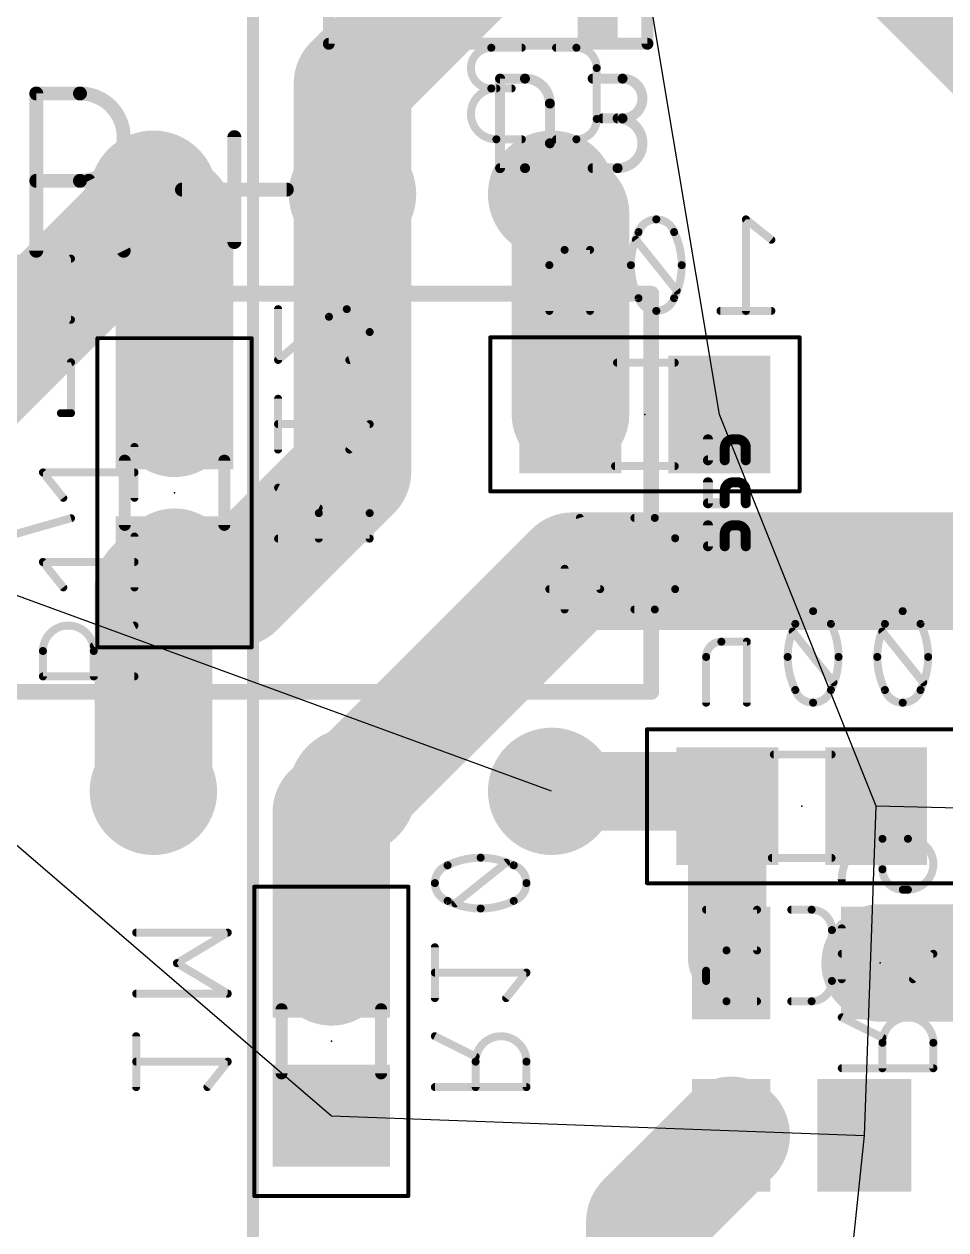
# Model space of a CAD drawing. Extents: x -92 to 260, y -27 to 208.
# Drawn here: x 132.08 to 143.84, y 93.59 to 108.98 of the extents above; entities that cross this region are included whole.
import ezdxf

# ---------------------------------------------------------------- set-up
doc = ezdxf.new("R2010")
doc.units = 0
for name, color, linetype in [('1', 12, 'CONTINUOUS'), ('121', 253, 'CONTINUOUS'), ('16', 132, 'CONTINUOUS'), ('17', 110, 'CONTINUOUS'), ('19', 53, 'CONTINUOUS'), ('21', 253, 'CONTINUOUS'), ('23', 53, 'CONTINUOUS'), ('24', 53, 'CONTINUOUS'), ('25', 253, 'CONTINUOUS'), ('26', 253, 'CONTINUOUS'), ('27', 253, 'CONTINUOUS'), ('28', 253, 'CONTINUOUS'), ('40', 132, 'CONTINUOUS'), ('52', 253, 'CONTINUOUS')]:
    doc.layers.add(name, color=color, linetype=linetype)

# ---------------------------------------------------------------- blocks, each defined once
blk = doc.blocks.new('RECT')
blk.add_solid([(-0.5, -0.5), (0.5, -0.5), (-0.5, 0.5), (0.5, 0.5)])
blk = doc.blocks.new('ROUNDP')
at = {"const_width": 0.5}
blk.add_lwpolyline([(0, -0.25, 1), (0, 0.25, 1), (0, -0.25)], format="xyb", dxfattribs=at)

msp = doc.modelspace()

# ---------------------------------------------------------------- linework, layer by layer
at = {"layer": '1', "const_width": 1.5}
for points in [[(133.73, 106.68), (133.73, 106.81)], [(131, 103.95), (133.73, 106.68)], [(139.08, 102), (136.27, 99.19)], [(147.05, 102), (139.08, 102)]]:
    msp.add_lwpolyline(points, dxfattribs=at)
at = {"layer": '1', "const_width": 0.75}
for points in [[(134.105, 106.81, 1), (133.355, 106.81)], [(133.9952, 106.4148, 1), (133.4648, 106.9452)], [(133.355, 106.68, 1), (134.105, 106.68)], [(139.08, 102.375, 1), (139.08, 101.625)], [(139.3452, 101.7348, 1), (138.8148, 102.2652)], [(136.0048, 99.4552, 1), (136.5352, 98.9248)]]:
    msp.add_lwpolyline(points, format="xyb", dxfattribs=at)
at = {"layer": '121'}
for points, const_width in [([(135, 175), (135, 85)], 0.1524), ([(132.2364, 106.0889), (132.2364, 108.0955)], 0.1778), ([(132.2364, 108.0955), (132.7938, 108.0955)], 0.1778), ([(134.7631, 106.2004), (134.7631, 107.5381)], 0.1778), ([(132.7938, 106.9807), (132.2364, 106.9807)], 0.1778), ([(133.3512, 106.0889), (132.9053, 106.9807)], 0.1778), ([(134.0942, 106.8692), (135.432, 106.8692)], 0.1778)]:
    msp.add_lwpolyline(points, dxfattribs=dict(at, const_width=const_width))
for points, const_width in [([(132.2809, 108.0955, 1), (132.192, 108.0955)], 0.0889), ([(132.2364, 108.1399, 1), (132.2364, 108.0511)], 0.0889), ([(132.7938, 106.9807, 1), (132.7938, 108.0955)], 0.1778), ([(132.7938, 108.1399, 1), (132.7938, 108.0511)], 0.0889), ([(132.7938, 108.0511, 1), (132.7938, 108.1399)], 0.0889), ([(134.8076, 107.5381, 1), (134.7187, 107.5381)], 0.0889), ([(132.2364, 107.0252, 1), (132.2364, 106.9363)], 0.0889), ([(132.7938, 107.0252, 1), (132.7938, 106.9363)], 0.0889), ([(132.7938, 106.9363, 1), (132.7938, 107.0252)], 0.0889), ([(132.945, 107.0006, 1), (132.8655, 106.9608)], 0.0889), ([(134.0942, 106.9137, 1), (134.0942, 106.8248)], 0.0889), ([(135.432, 106.8248, 1), (135.432, 106.9137)], 0.0889), ([(134.7187, 106.2004, 1), (134.8076, 106.2004)], 0.0889), ([(132.192, 106.0889, 1), (132.2809, 106.0889)], 0.0889), ([(133.3114, 106.069, 1), (133.3909, 106.1088)], 0.0889)]:
    msp.add_lwpolyline(points, format="xyb", dxfattribs=dict(at, const_width=const_width))
at = {"layer": '16'}
for points, const_width in [([(136.27, 108.22), (138.05, 110)], 1.5), ([(143.08, 110), (147, 106.08)], 1.5), ([(136.27, 106.81), (136.27, 108.22)], 1.5), ([(133.73, 106.81), (134, 106.54)], 1.5), ([(136.27, 106.81), (136.27, 103.27)], 1.5), ([(138.81, 106.81), (139.05, 106.57)], 1.5), ([(134, 106.54), (134, 103.95)], 1.5), ([(139.05, 106.57), (139.05, 104)], 1.5), ([(136.27, 103.27), (134.78, 101.78)], 1.5), ([(133.73, 101.78), (134, 102.05)], 1.5), ([(133.73, 99.19), (133.73, 101.78)], 1.5), ([(134.78, 101.78), (133.73, 101.78)], 1.5), ([(136, 98.92), (136.27, 99.19)], 1.5), ([(136, 96.95), (136, 98.92)], 1.5), ([(138.81, 99.19), (140.86, 99.19)], 1), ([(140.86, 99.19), (141.05, 99)], 1), ([(141.05, 99), (141.05, 97.05)], 1), ([(143, 97), (144.95, 97)], 1.5), ([(141.05, 97.05), (141.1, 97)], 1), ([(140, 93.7), (141.1, 94.8)], 1.5), ([(140, 91.95), (140, 93.7)], 1.5)]:
    msp.add_lwpolyline(points, dxfattribs=dict(at, const_width=const_width))
for points, const_width in [([(136.645, 108.22, 1), (135.895, 108.22)], 0.75), ([(136.0048, 108.4852, 1), (136.5352, 107.9548)], 0.75), ([(133.9952, 107.0752, 1), (133.4648, 106.5448)], 0.75), ([(136.645, 106.81, 1), (135.895, 106.81)], 0.75), ([(139.0752, 107.0752, 1), (138.5448, 106.5448)], 0.75), ([(134.375, 106.54, 1), (133.625, 106.54)], 0.75), ([(139.425, 106.57, 1), (138.675, 106.57)], 0.75), ([(133.7348, 106.2748, 1), (134.2652, 106.8052)], 0.75), ([(135.895, 106.81, 1), (136.645, 106.81)], 0.75), ([(138.7848, 106.3048, 1), (139.3152, 106.8352)], 0.75), ([(138.675, 104, 1), (139.425, 104)], 0.75), ([(133.625, 103.95, 1), (134.375, 103.95)], 0.75), ([(136.5352, 103.0048, 1), (136.0048, 103.5352)], 0.75), ([(135.895, 103.27, 1), (136.645, 103.27)], 0.75), ([(134.2652, 101.7848, 1), (133.7348, 102.3152)], 0.75), ([(134.105, 101.78, 1), (133.355, 101.78)], 0.75), ([(133.73, 102.155, 1), (133.73, 101.405)], 0.75), ([(134.78, 101.405, 1), (134.78, 102.155)], 0.75), ([(133.4648, 102.0452, 1), (133.9952, 101.5148)], 0.75), ([(134.5148, 102.0452, 1), (135.0452, 101.5148)], 0.75), ([(136.5352, 98.9248, 1), (136.0048, 99.4552)], 0.75), ([(133.355, 99.19, 1), (134.105, 99.19)], 0.75), ([(136.375, 98.92, 1), (135.625, 98.92)], 0.75), ([(135.7348, 99.1852, 1), (136.2652, 98.6548)], 0.75), ([(138.81, 99.44, 1), (138.81, 98.94)], 0.5), ([(141.0368, 99.3668, 1), (140.6832, 99.0132)], 0.5), ([(140.86, 98.94, 1), (140.86, 99.44)], 0.5), ([(141.3, 99, 1), (140.8, 99)], 0.5), ([(140.8732, 98.8232, 1), (141.2268, 99.1768)], 0.5), ([(143, 97.375, 1), (143, 96.625)], 0.75), ([(141.2268, 97.2268, 1), (140.8732, 96.8732)], 0.5), ([(140.9232, 96.8232, 1), (141.2768, 97.1768)], 0.5), ([(135.625, 96.95, 1), (136.375, 96.95)], 0.75), ([(140.8, 97.05, 1), (141.3, 97.05)], 0.5), ([(141.3652, 94.5348, 1), (140.8348, 95.0652)], 0.75), ([(140.375, 93.7, 1), (139.625, 93.7)], 0.75), ([(139.7348, 93.9652, 1), (140.2652, 93.4348)], 0.75)]:
    msp.add_lwpolyline(points, format="xyb", dxfattribs=dict(at, const_width=const_width))
at = {"layer": '19'}
for p, q in [((140.95, 104), (139.95, 110)), ((142.95, 99), (140.95, 104)), ((138.81, 99.19), (131, 102.05)), ((131.19, 99.19), (136, 95.05)), ((142.8, 94.8), (142.95, 99)), ((145, 98.95), (142.95, 99)), ((136, 95.05), (142.8, 94.8)), ((142, 87.05), (142.8, 94.8))]:
    msp.add_line(p, q, dxfattribs=at)
at = {"layer": '21'}
for points, const_width in [([(135.968, 111.27), (135.968, 108.73)], 0.1524), ([(140.032, 108.73), (140.032, 111.27)], 0.1524), ([(140.032, 108.73), (135.968, 108.73)], 0.1524), ([(140.08, 105.54), (129.92, 105.54)], 0.2032), ([(140.08, 105.54), (140.08, 100.46)], 0.2032), ([(129.92, 100.46), (140.08, 100.46)], 0.2032)]:
    msp.add_lwpolyline(points, dxfattribs=dict(at, const_width=const_width))
for points, const_width in [([(135.968, 108.7681, 1), (135.968, 108.6919)], 0.0762), ([(140.032, 108.6919, 1), (140.032, 108.7681)], 0.0762), ([(135.9299, 108.73, 1), (136.0061, 108.73)], 0.0762), ([(139.9939, 108.73, 1), (140.0701, 108.73)], 0.0762), ([(140.1308, 105.54, 1), (140.0292, 105.54)], 0.1016), ([(140.08, 105.4892, 1), (140.08, 105.5908)], 0.1016), ([(140.0292, 100.46, 1), (140.1308, 100.46)], 0.1016), ([(140.08, 100.4092, 1), (140.08, 100.5108)], 0.1016)]:
    msp.add_lwpolyline(points, format="xyb", dxfattribs=dict(at, const_width=const_width))
at = {"layer": '23'}
msp.add_point((135, 103), dxfattribs=at)
at = {"layer": '24'}
for p in [(140, 104), (134, 103), (142, 99), (143, 97), (136, 96)]:
    msp.add_point(p, dxfattribs=at)
at = {"layer": '25'}
for points, const_width in [([(138.1524, 108.3173, 1), (138.1524, 108.2537)], 0.0635), ([(138.1841, 108.2855, 1), (138.1207, 108.2855)], 0.0635), ([(138.4699, 108.3173, 1), (138.4699, 108.2537)], 0.0635), ([(138.7874, 107.968, 0.4142), (138.4699, 108.2855)], 0.127), ([(138.4699, 108.2537, 1), (138.4699, 108.3173)], 0.0635), ([(139.3335, 108.3173, 1), (139.3335, 108.2537)], 0.0635), ([(139.7145, 108.3173, 1), (139.7145, 108.2537)], 0.0635), ([(139.7145, 107.7775, 1), (139.7145, 108.2855)], 0.127), ([(139.7145, 108.2537, 1), (139.7145, 108.3173)], 0.0635), ([(138.8192, 107.968, 1), (138.7557, 107.968)], 0.0635), ([(138.7557, 107.968, 1), (138.8192, 107.968)], 0.0635), ([(139.4605, 107.8093, 1), (139.4605, 107.7458)], 0.0635), ([(139.651, 107.1425, 1), (139.651, 107.7775)], 0.127), ([(139.651, 107.8093, 1), (139.651, 107.7458)], 0.0635), ([(139.7145, 107.8093, 1), (139.7145, 107.7458)], 0.0635), ([(139.7145, 107.7458, 1), (139.7145, 107.8093)], 0.0635), ([(138.4699, 107.1425, 0.4142), (138.7874, 107.46)], 0.127), ([(138.8192, 107.46, 1), (138.7557, 107.46)], 0.0635), ([(138.7557, 107.46, 1), (138.8192, 107.46)], 0.0635), ([(138.1524, 107.1743, 1), (138.1524, 107.1107)], 0.0635), ([(138.1207, 107.1425, 1), (138.1841, 107.1425)], 0.0635), ([(138.4699, 107.1743, 1), (138.4699, 107.1107)], 0.0635), ([(138.4699, 107.1107, 1), (138.4699, 107.1743)], 0.0635), ([(139.3335, 107.1743, 1), (139.3335, 107.1107)], 0.0635), ([(139.651, 107.1743, 1), (139.651, 107.1107)], 0.0635), ([(139.651, 107.1107, 1), (139.651, 107.1743)], 0.0635), ([(133.5146, 103.5842, 1), (133.4638, 103.5842)], 0.0508), ([(132.3406, 103.2755, 1), (132.301, 103.2438)], 0.0508), ([(132.3208, 103.285, 1), (132.3208, 103.2342)], 0.0508), ([(133.4892, 103.2342, 1), (133.4892, 103.285)], 0.0508), ([(132.5606, 102.9192, 1), (132.6003, 102.951)], 0.0508), ([(133.4638, 102.9351, 1), (133.5146, 102.9351)], 0.0508), ([(133.5146, 102.4412, 1), (133.4638, 102.4412)], 0.0508), ([(132.3406, 102.1325, 1), (132.301, 102.1008)], 0.0508), ([(132.3208, 102.142, 1), (132.3208, 102.0912)], 0.0508), ([(133.4892, 102.0912, 1), (133.4892, 102.142)], 0.0508), ([(132.5606, 101.7762, 1), (132.6003, 101.808)], 0.0508), ([(133.4638, 101.7921, 1), (133.5146, 101.7921)], 0.0508), ([(132.9699, 100.981, 1), (132.3208, 100.981)], 0.1016), ([(133.5006, 101.2829, 1), (133.4778, 101.3283)], 0.0508), ([(132.3462, 100.981, 1), (132.2954, 100.981)], 0.0508), ([(132.2954, 100.981, 1), (132.3462, 100.981)], 0.0508), ([(132.9953, 100.981, 1), (132.9445, 100.981)], 0.0508), ([(132.9445, 100.981, 1), (132.9953, 100.981)], 0.0508), ([(132.9586, 101.0686, 1), (132.9813, 101.0232)], 0.0508), ([(132.3208, 100.6819, 1), (132.3208, 100.6311)], 0.0508), ([(132.2954, 100.6565, 1), (132.3462, 100.6565)], 0.0508), ([(132.9445, 100.6565, 1), (132.9953, 100.6565)], 0.0508), ([(133.4892, 100.6311, 1), (133.4892, 100.6819)], 0.0508)]:
    msp.add_lwpolyline(points, format="xyb", dxfattribs=dict(at, const_width=const_width))
for points, const_width in [([(138.1524, 107.1425), (138.1524, 108.2855)], 0.127), ([(138.1524, 108.2855), (138.4699, 108.2855)], 0.127), ([(139.3335, 108.2855), (139.7145, 108.2855)], 0.127), ([(138.7874, 107.968), (138.7874, 107.46)], 0.127), ([(139.7145, 107.7775), (139.4605, 107.7775)], 0.127), ([(138.4699, 107.1425), (138.1524, 107.1425)], 0.127), ([(139.3335, 107.1425), (139.651, 107.1425)], 0.127), ([(133.4892, 102.9351), (133.4892, 103.5842)], 0.1016), ([(132.5804, 102.9351), (132.3208, 103.2596)], 0.1016), ([(132.3208, 103.2596), (133.4892, 103.2596)], 0.1016), ([(133.4892, 101.7921), (133.4892, 102.4412)], 0.1016), ([(132.5804, 101.7921), (132.3208, 102.1166)], 0.1016), ([(132.3208, 102.1166), (133.4892, 102.1166)], 0.1016), ([(133.4892, 101.3056), (132.9699, 101.0459)], 0.1016), ([(132.3208, 100.6565), (132.3208, 100.981)], 0.1016), ([(132.9699, 100.981), (132.9699, 100.6565)], 0.1016), ([(133.4892, 100.6565), (132.3208, 100.6565)], 0.1016)]:
    msp.add_lwpolyline(points, dxfattribs=dict(at, const_width=const_width))
at = {"layer": '26'}
for points, const_width in [([(138.0404, 108.6792, 1), (138.0404, 108.1599)], 0.1016), ([(138.0404, 108.7046, 1), (138.0404, 108.6538)], 0.0508), ([(138.0404, 108.6538, 1), (138.0404, 108.7046)], 0.0508), ([(138.4299, 108.6538, 1), (138.4299, 108.7046)], 0.0508), ([(138.8664, 108.7046, 1), (138.8664, 108.6538)], 0.0508), ([(139.3857, 108.4196, 0.4142), (139.1261, 108.6792)], 0.1016), ([(139.1261, 108.7046, 1), (139.1261, 108.6538)], 0.0508), ([(139.1261, 108.6538, 1), (139.1261, 108.7046)], 0.0508), ([(139.4111, 108.4196, 1), (139.3603, 108.4196)], 0.0508), ([(139.3603, 108.4196, 1), (139.4111, 108.4196)], 0.0508), ([(138.1054, 108.1599, 1), (138.1054, 107.5108)], 0.1016), ([(138.0404, 108.1853, 1), (138.0404, 108.1345)], 0.0508), ([(138.0404, 108.1345, 1), (138.0404, 108.1853)], 0.0508), ([(138.1054, 108.1345, 1), (138.1054, 108.1853)], 0.0508), ([(138.3001, 108.1345, 1), (138.3001, 108.1853)], 0.0508), ([(139.1261, 107.5108, 0.4142), (139.3857, 107.7704)], 0.1016), ([(139.4111, 107.7704, 1), (139.3603, 107.7704)], 0.0508), ([(139.3603, 107.7704, 1), (139.4111, 107.7704)], 0.0508), ([(138.1054, 107.5362, 1), (138.1054, 107.4854)], 0.0508), ([(138.1054, 107.4854, 1), (138.1054, 107.5362)], 0.0508), ([(138.4299, 107.4854, 1), (138.4299, 107.5362)], 0.0508), ([(138.8664, 107.5362, 1), (138.8664, 107.4854)], 0.0508), ([(139.1261, 107.5362, 1), (139.1261, 107.4854)], 0.0508), ([(139.1261, 107.4854, 1), (139.1261, 107.5362)], 0.0508), ([(135.3462, 105.3435, 1), (135.2954, 105.3435)], 0.0508), ([(136.1971, 105.3435, 0.2053), (135.9699, 105.2462)], 0.1016), ([(135.9515, 105.2637, 1), (135.9883, 105.2287)], 0.0508), ([(135.9864, 105.2268, 1), (135.9535, 105.2655)], 0.0508), ([(136.4892, 105.0514, 0.4142), (136.1971, 105.3435)], 0.1016), ([(136.1971, 105.3689, 1), (136.1971, 105.3181)], 0.0508), ([(136.1971, 105.3181, 1), (136.1971, 105.3689)], 0.0508), ([(136.2296, 104.6944, 0.3252), (136.4892, 105.0514)], 0.1016), ([(136.5146, 105.0514, 1), (136.4638, 105.0514)], 0.0508), ([(136.4638, 105.0514, 1), (136.5146, 105.0514)], 0.0508), ([(135.3043, 104.7138, 1), (135.3373, 104.6751)], 0.0508), ([(135.2954, 104.6944, 1), (135.3462, 104.6944)], 0.0508), ([(136.2217, 104.7186, 1), (136.2374, 104.6703)], 0.0508), ([(135.3462, 104.2005, 1), (135.2954, 104.2005)], 0.0508), ([(135.3208, 103.9014, 1), (135.3208, 103.8506)], 0.0508), ([(136.509, 103.8601, 1), (136.4694, 103.8919)], 0.0508), ([(136.4892, 103.8506, 1), (136.4892, 103.9014)], 0.0508), ([(135.2954, 103.5514, 1), (135.3462, 103.5514)], 0.0508), ([(136.2097, 103.5673, 1), (136.2494, 103.5356)], 0.0508), ([(135.3322, 103.0876, 1), (135.3094, 103.0422)], 0.0508), ([(136.4892, 102.7404, 1), (135.8401, 102.7404)], 0.1016), ([(135.8655, 102.7404, 1), (135.8147, 102.7404)], 0.0508), ([(135.8287, 102.7825, 1), (135.8514, 102.828)], 0.0508), ([(136.5146, 102.7404, 1), (136.4638, 102.7404)], 0.0508), ([(135.8147, 102.7404, 1), (135.8655, 102.7404)], 0.0508), ([(136.4638, 102.7404, 1), (136.5146, 102.7404)], 0.0508), ([(139.1947, 102.6862, 1), (139.1458, 102.6722)], 0.0508), ([(139.8664, 102.7046, 1), (139.8664, 102.6538)], 0.0508), ([(140.3857, 102.4196, 0.4142), (140.1261, 102.6792)], 0.1016), ([(140.1261, 102.7046, 1), (140.1261, 102.6538)], 0.0508), ([(140.1261, 102.6538, 1), (140.1261, 102.7046)], 0.0508), ([(135.3208, 102.4412, 1), (135.3208, 102.3904)], 0.0508), ([(135.8147, 102.4158, 1), (135.8655, 102.4158)], 0.0508), ([(136.4638, 102.4158, 1), (136.5146, 102.4158)], 0.0508), ([(136.4892, 102.3904, 1), (136.4892, 102.4412)], 0.0508), ([(140.4111, 102.4196, 1), (140.3603, 102.4196)], 0.0508), ([(140.3603, 102.4196, 1), (140.4111, 102.4196)], 0.0508), ([(139.0009, 102.0301, 1), (138.9501, 102.0301)], 0.0508), ([(138.7808, 101.7958, 1), (138.7808, 101.745)], 0.0508), ([(139.4055, 101.7635, 1), (139.4543, 101.7774)], 0.0508), ([(139.4299, 101.745, 1), (139.4299, 101.7958)], 0.0508), ([(140.1261, 101.5108, 0.4142), (140.3857, 101.7704)], 0.1016), ([(140.4111, 101.7704, 1), (140.3603, 101.7704)], 0.0508), ([(140.3603, 101.7704, 1), (140.4111, 101.7704)], 0.0508), ([(139.8664, 101.5362, 1), (139.8664, 101.4854)], 0.0508), ([(140.1261, 101.5362, 1), (140.1261, 101.4854)], 0.0508), ([(140.1261, 101.4854, 1), (140.1261, 101.5362)], 0.0508), ([(138.9501, 101.5108, 1), (139.0009, 101.5108)], 0.0508), ([(143.0301, 98.5842, 0.4142), (142.5108, 98.0649)], 0.1016), ([(143.0555, 98.5842, 1), (143.0047, 98.5842)], 0.0508), ([(143.0301, 98.6096, 1), (143.0301, 98.5588)], 0.0508), ([(143.0301, 98.5588, 1), (143.0301, 98.6096)], 0.0508), ([(143.3546, 97.9351, 1), (143.3546, 98.5842)], 0.1016), ([(143.3546, 98.6096, 1), (143.3546, 98.5588)], 0.0508), ([(143.3546, 98.5588, 1), (143.3546, 98.6096)], 0.0508), ([(137.905, 98.3435, 0.1139), (137.4831, 98.2462)], 0.1016), ([(138.3269, 98.2462, 0.1139), (137.905, 98.3435)], 0.1016), ([(137.905, 98.3689, 1), (137.905, 98.3181)], 0.0508), ([(137.905, 98.3181, 1), (137.905, 98.3689)], 0.0508), ([(138.2454, 98.2588, 1), (138.2137, 98.2985)], 0.0508), ([(137.4831, 98.2462, 0.3205), (137.3208, 98.019)], 0.1016), ([(137.4719, 98.269, 1), (137.4942, 98.2233)], 0.0508), ([(137.4913, 98.2221, 1), (137.4748, 98.2702)], 0.0508), ([(138.4892, 98.019, 0.3205), (138.3269, 98.2462)], 0.1016), ([(138.3352, 98.2702, 1), (138.3187, 98.2221)], 0.0508), ([(138.3158, 98.2233, 1), (138.3381, 98.269)], 0.0508), ([(143.0301, 98.1947, 0.4142), (143.2897, 97.9351)], 0.1016), ([(143.0555, 98.1947, 1), (143.0047, 98.1947)], 0.0508), ([(143.0047, 98.1947, 1), (143.0555, 98.1947)], 0.0508), ([(137.3208, 98.019, 0.3205), (137.4831, 97.7918)], 0.1016), ([(137.3462, 98.019, 1), (137.2954, 98.019)], 0.0508), ([(137.2954, 98.019, 1), (137.3462, 98.019)], 0.0508), ([(138.3269, 97.7918, 0.3205), (138.4892, 98.019)], 0.1016), ([(138.5146, 98.019, 1), (138.4638, 98.019)], 0.0508), ([(138.4638, 98.019, 1), (138.5146, 98.019)], 0.0508), ([(142.4854, 98.0649, 1), (142.5362, 98.0649)], 0.0508), ([(143.2897, 97.9605, 1), (143.2897, 97.9097)], 0.0508), ([(143.2897, 97.9097, 1), (143.2897, 97.9605)], 0.0508), ([(143.3546, 97.9605, 1), (143.3546, 97.9097)], 0.0508), ([(143.3546, 97.9097, 1), (143.3546, 97.9605)], 0.0508), ([(137.4831, 97.7918, 0.1139), (137.905, 97.6944)], 0.1016), ([(137.4942, 97.8146, 1), (137.4719, 97.769)], 0.0508), ([(137.4748, 97.7678, 1), (137.4913, 97.8158)], 0.0508), ([(137.5646, 97.7792, 1), (137.5963, 97.7395)], 0.0508), ([(137.905, 97.6944, 0.1139), (138.3269, 97.7918)], 0.1016), ([(137.905, 97.7198, 1), (137.905, 97.669)], 0.0508), ([(137.905, 97.669, 1), (137.905, 97.7198)], 0.0508), ([(138.3187, 97.8158, 1), (138.3352, 97.7678)], 0.0508), ([(138.3381, 97.769, 1), (138.3158, 97.8146)], 0.0508), ([(140.7808, 97.7046, 1), (140.7808, 97.6538)], 0.0508), ([(141.4553, 97.6792, 1), (141.4045, 97.6792)], 0.0508), ([(141.4299, 97.6538, 1), (141.4299, 97.7046)], 0.0508), ([(141.8664, 97.7046, 1), (141.8664, 97.6538)], 0.0508), ([(142.3857, 97.4196, 0.4142), (142.1261, 97.6792)], 0.1016), ([(142.1261, 97.7046, 1), (142.1261, 97.6538)], 0.0508), ([(142.1261, 97.6538, 1), (142.1261, 97.7046)], 0.0508), ([(142.4111, 97.4196, 1), (142.3603, 97.4196)], 0.0508), ([(142.3603, 97.4196, 1), (142.4111, 97.4196)], 0.0508), ([(142.5362, 97.4412, 1), (142.4854, 97.4412)], 0.0508), ([(137.3462, 97.2005, 1), (137.2954, 97.2005)], 0.0508), ([(141.0404, 97.1599, 0.4142), (140.7808, 96.9003)], 0.1016), ([(141.0404, 97.1853, 1), (141.0404, 97.1345)], 0.0508), ([(141.0404, 97.1345, 1), (141.0404, 97.1853)], 0.0508), ([(141.4045, 97.1599, 1), (141.4553, 97.1599)], 0.0508), ([(141.4299, 97.1345, 1), (141.4299, 97.1853)], 0.0508), ([(142.5108, 97.142, 1), (142.5108, 97.0912)], 0.0508), ([(143.699, 97.1008, 1), (143.6594, 97.1325)], 0.0508), ([(143.6792, 97.0912, 1), (143.6792, 97.142)], 0.0508), ([(140.8062, 96.9003, 1), (140.7554, 96.9003)], 0.0508), ([(137.3208, 96.9014, 1), (137.3208, 96.8506)], 0.0508), ([(138.509, 96.8601, 1), (138.4694, 96.8919)], 0.0508), ([(138.4892, 96.8506, 1), (138.4892, 96.9014)], 0.0508), ([(140.7554, 96.9003, 1), (140.8062, 96.9003)], 0.0508), ([(140.7808, 96.7704, 0.4142), (141.0404, 96.5108)], 0.1016), ([(140.8062, 96.7704, 1), (140.7554, 96.7704)], 0.0508), ([(140.7554, 96.7704, 1), (140.8062, 96.7704)], 0.0508), ([(142.1261, 96.5108, 0.4142), (142.3857, 96.7704)], 0.1016), ([(142.4111, 96.7704, 1), (142.3603, 96.7704)], 0.0508), ([(142.3603, 96.7704, 1), (142.4111, 96.7704)], 0.0508), ([(142.4854, 96.7921, 1), (142.5362, 96.7921)], 0.0508), ([(143.3997, 96.808, 1), (143.4394, 96.7762)], 0.0508), ([(137.2954, 96.5514, 1), (137.3462, 96.5514)], 0.0508), ([(138.2097, 96.5673, 1), (138.2494, 96.5356)], 0.0508), ([(141.0404, 96.5362, 1), (141.0404, 96.4854)], 0.0508), ([(141.0404, 96.4854, 1), (141.0404, 96.5362)], 0.0508), ([(141.4299, 96.4854, 1), (141.4299, 96.5362)], 0.0508), ([(141.8664, 96.5362, 1), (141.8664, 96.4854)], 0.0508), ([(142.1261, 96.5362, 1), (142.1261, 96.4854)], 0.0508), ([(142.1261, 96.4854, 1), (142.1261, 96.5362)], 0.0508), ([(142.5222, 96.3283, 1), (142.4994, 96.2829)], 0.0508), ([(143.6792, 95.981, 1), (143.0301, 95.981)], 0.1016), ([(137.3322, 96.0876, 1), (137.3094, 96.0422)], 0.0508), ([(138.4892, 95.7404, 1), (137.8401, 95.7404)], 0.1016), ([(143.0555, 95.981, 1), (143.0047, 95.981)], 0.0508), ([(143.0187, 96.0232, 1), (143.0414, 96.0686)], 0.0508), ([(143.7046, 95.981, 1), (143.6538, 95.981)], 0.0508), ([(143.0047, 95.981, 1), (143.0555, 95.981)], 0.0508), ([(143.6538, 95.981, 1), (143.7046, 95.981)], 0.0508), ([(137.8655, 95.7404, 1), (137.8147, 95.7404)], 0.0508), ([(137.8147, 95.7404, 1), (137.8655, 95.7404)], 0.0508), ([(137.8287, 95.7825, 1), (137.8514, 95.828)], 0.0508), ([(138.5146, 95.7404, 1), (138.4638, 95.7404)], 0.0508), ([(138.4638, 95.7404, 1), (138.5146, 95.7404)], 0.0508), ([(142.5108, 95.6819, 1), (142.5108, 95.6311)], 0.0508), ([(143.0047, 95.6565, 1), (143.0555, 95.6565)], 0.0508), ([(143.6538, 95.6565, 1), (143.7046, 95.6565)], 0.0508), ([(143.6792, 95.6311, 1), (143.6792, 95.6819)], 0.0508), ([(137.3208, 95.4412, 1), (137.3208, 95.3904)], 0.0508), ([(137.8147, 95.4158, 1), (137.8655, 95.4158)], 0.0508), ([(138.4638, 95.4158, 1), (138.5146, 95.4158)], 0.0508), ([(138.4892, 95.3904, 1), (138.4892, 95.4412)], 0.0508)]:
    msp.add_lwpolyline(points, format="xyb", dxfattribs=dict(at, const_width=const_width))
at = {"layer": '26', "const_width": 0.1016}
for points in [[(138.4299, 108.6792), (138.0404, 108.6792)], [(139.1261, 108.6792), (138.8664, 108.6792)], [(139.3857, 107.7704), (139.3857, 108.4196)], [(138.0404, 108.1599), (138.3001, 108.1599)], [(138.4299, 107.5108), (138.1054, 107.5108)], [(138.8664, 107.5108), (139.1261, 107.5108)], [(135.3208, 104.6944), (135.3208, 105.3435)], [(135.9699, 105.2462), (135.3208, 104.6944)], [(135.3208, 103.5514), (135.3208, 104.2005)], [(136.4892, 103.876), (135.3208, 103.876)], [(136.2296, 103.5514), (136.4892, 103.876)], [(135.3208, 103.0649), (135.8401, 102.8053)], [(135.8401, 102.7404), (135.8401, 102.4158)], [(136.4892, 102.4158), (136.4892, 102.7404)], [(139.1703, 102.6792), (139.4299, 101.7704)], [(140.1261, 102.6792), (139.8664, 102.6792)], [(135.3208, 102.4158), (136.4892, 102.4158)], [(140.3857, 101.7704), (140.3857, 102.4196)], [(138.9755, 102.0301), (138.9755, 101.5108)], [(139.4299, 101.7704), (138.7808, 101.7704)], [(139.8664, 101.5108), (140.1261, 101.5108)], [(143.0301, 98.5842), (143.0301, 98.1947)], [(143.3546, 98.5842), (143.0301, 98.5842)], [(137.5804, 97.7593), (138.2296, 98.2786)], [(143.2897, 97.9351), (143.3546, 97.9351)], [(141.4299, 97.6792), (140.7808, 97.6792)], [(141.4299, 97.1599), (141.4299, 97.6792)], [(142.1261, 97.6792), (141.8664, 97.6792)], [(142.3857, 96.7704), (142.3857, 97.4196)], [(142.5108, 96.7921), (142.5108, 97.4412)], [(137.3208, 96.5514), (137.3208, 97.2005)], [(141.0404, 97.1599), (141.4299, 97.1599)], [(143.6792, 97.1166), (142.5108, 97.1166)], [(143.4196, 96.7921), (143.6792, 97.1166)], [(140.7808, 96.7704), (140.7808, 96.9003)], [(138.4892, 96.876), (137.3208, 96.876)], [(138.2296, 96.5514), (138.4892, 96.876)], [(141.4299, 96.5108), (141.0404, 96.5108)], [(141.8664, 96.5108), (142.1261, 96.5108)], [(142.5108, 96.3056), (143.0301, 96.0459)], [(137.3208, 96.0649), (137.8401, 95.8053)], [(143.0301, 95.981), (143.0301, 95.6565)], [(143.6792, 95.6565), (143.6792, 95.981)], [(137.8401, 95.7404), (137.8401, 95.4158)], [(138.4892, 95.4158), (138.4892, 95.7404)], [(142.5108, 95.6565), (143.6792, 95.6565)], [(137.3208, 95.4158), (138.4892, 95.4158)]]:
    msp.add_lwpolyline(points, dxfattribs=at)
at = {"layer": '27', "const_width": 0.127}
for points in [[(140.8039, 103.4146), (140.8039, 103.6827)], [(141.1793, 103.6827), (141.1256, 103.6827)], [(141.0184, 103.5754), (141.0184, 103.4146)], [(141.2865, 103.4146), (141.2865, 103.5754)], [(141.0184, 103.4146), (140.8039, 103.4146)], [(140.8039, 102.8659), (140.8039, 103.1341)], [(141.1793, 103.1341), (141.1256, 103.1341)], [(141.0184, 103.0268), (141.0184, 102.8659)], [(141.2865, 102.8659), (141.2865, 103.0268)], [(141.0184, 102.8659), (140.8039, 102.8659)], [(140.8039, 102.3173), (140.8039, 102.5854)], [(141.1793, 102.5854), (141.1256, 102.5854)], [(141.0184, 102.4782), (141.0184, 102.3173)], [(141.2865, 102.3173), (141.2865, 102.4782)], [(141.0184, 102.3173), (140.8039, 102.3173)]]:
    msp.add_lwpolyline(points, dxfattribs=at)
at = {"layer": '27'}
for points, const_width in [([(140.8356, 103.6827, 1), (140.7722, 103.6827)], 0.0635), ([(141.1256, 103.6827, 0.4142), (141.0184, 103.5754)], 0.127), ([(141.1256, 103.7144, 1), (141.1256, 103.6509)], 0.0635), ([(141.1256, 103.6509, 1), (141.1256, 103.7144)], 0.0635), ([(141.2865, 103.5754, 0.4142), (141.1793, 103.6827)], 0.127), ([(141.1793, 103.7144, 1), (141.1793, 103.6509)], 0.0635), ([(141.1793, 103.6509, 1), (141.1793, 103.7144)], 0.0635), ([(141.0501, 103.5754, 1), (140.9866, 103.5754)], 0.0635), ([(140.9866, 103.5754, 1), (141.0501, 103.5754)], 0.0635), ([(141.3183, 103.5754, 1), (141.2548, 103.5754)], 0.0635), ([(141.2548, 103.5754, 1), (141.3183, 103.5754)], 0.0635), ([(140.8039, 103.4463, 1), (140.8039, 103.3828)], 0.0635), ([(140.7722, 103.4146, 1), (140.8356, 103.4146)], 0.0635), ([(140.9866, 103.4146, 1), (141.0501, 103.4146)], 0.0635), ([(141.0184, 103.3828, 1), (141.0184, 103.4463)], 0.0635), ([(141.2548, 103.4146, 1), (141.3183, 103.4146)], 0.0635), ([(140.8356, 103.1341, 1), (140.7722, 103.1341)], 0.0635), ([(141.1256, 103.1341, 0.4142), (141.0184, 103.0268)], 0.127), ([(141.1256, 103.1658, 1), (141.1256, 103.1023)], 0.0635), ([(141.1256, 103.1023, 1), (141.1256, 103.1658)], 0.0635), ([(141.2865, 103.0268, 0.4142), (141.1793, 103.1341)], 0.127), ([(141.1793, 103.1658, 1), (141.1793, 103.1023)], 0.0635), ([(141.1793, 103.1023, 1), (141.1793, 103.1658)], 0.0635), ([(141.0501, 103.0268, 1), (140.9866, 103.0268)], 0.0635), ([(140.9866, 103.0268, 1), (141.0501, 103.0268)], 0.0635), ([(141.3183, 103.0268, 1), (141.2548, 103.0268)], 0.0635), ([(141.2548, 103.0268, 1), (141.3183, 103.0268)], 0.0635), ([(140.8039, 102.8977, 1), (140.8039, 102.8342)], 0.0635), ([(140.7722, 102.8659, 1), (140.8356, 102.8659)], 0.0635), ([(140.9866, 102.8659, 1), (141.0501, 102.8659)], 0.0635), ([(141.0184, 102.8342, 1), (141.0184, 102.8977)], 0.0635), ([(141.2548, 102.8659, 1), (141.3183, 102.8659)], 0.0635), ([(140.8356, 102.5854, 1), (140.7722, 102.5854)], 0.0635), ([(141.1256, 102.5854, 0.4142), (141.0184, 102.4782)], 0.127), ([(141.1256, 102.6172, 1), (141.1256, 102.5537)], 0.0635), ([(141.1256, 102.5537, 1), (141.1256, 102.6172)], 0.0635), ([(141.2865, 102.4782, 0.4142), (141.1793, 102.5854)], 0.127), ([(141.1793, 102.6172, 1), (141.1793, 102.5537)], 0.0635), ([(141.1793, 102.5537, 1), (141.1793, 102.6172)], 0.0635), ([(141.0501, 102.4782, 1), (140.9866, 102.4782)], 0.0635), ([(140.9866, 102.4782, 1), (141.0501, 102.4782)], 0.0635), ([(141.3183, 102.4782, 1), (141.2548, 102.4782)], 0.0635), ([(141.2548, 102.4782, 1), (141.3183, 102.4782)], 0.0635), ([(140.8039, 102.3491, 1), (140.8039, 102.2856)], 0.0635), ([(140.7722, 102.3173, 1), (140.8356, 102.3173)], 0.0635), ([(140.9866, 102.3173, 1), (141.0501, 102.3173)], 0.0635), ([(141.0184, 102.2856, 1), (141.0184, 102.3491)], 0.0635), ([(141.2548, 102.3173, 1), (141.3183, 102.3173)], 0.0635)]:
    msp.add_lwpolyline(points, format="xyb", dxfattribs=dict(at, const_width=const_width))
at = {"layer": '28'}
for points, const_width in [([(140.1453, 106.4892, 0.3205), (139.9181, 106.3269)], 0.1016), ([(140.3725, 106.3269, 0.3205), (140.1453, 106.4892)], 0.1016), ([(140.1453, 106.5146, 1), (140.1453, 106.4638)], 0.0508), ([(140.1453, 106.4638, 1), (140.1453, 106.5146)], 0.0508), ([(141.3137, 106.4892, 1), (141.2629, 106.4892)], 0.0508), ([(141.3042, 106.509, 1), (141.2725, 106.4694)], 0.0508), ([(139.9182, 106.3269, 0.1139), (139.8208, 105.905)], 0.1016), ([(139.8941, 106.3352, 1), (139.9422, 106.3187)], 0.0508), ([(139.941, 106.3158, 1), (139.8953, 106.3381)], 0.0508), ([(140.3954, 106.3381, 1), (140.3497, 106.3158)], 0.0508), ([(140.4699, 105.905, 0.1139), (140.3725, 106.3269)], 0.1016), ([(140.3485, 106.3187, 1), (140.3966, 106.3352)], 0.0508), ([(139.9055, 106.2454, 1), (139.8659, 106.2137)], 0.0508), ([(141.597, 106.2097, 1), (141.6288, 106.2494)], 0.0508), ([(132.6923, 105.9655, 1), (132.6661, 106.0091)], 0.0508), ([(132.6792, 105.9619, 1), (132.6792, 106.0127)], 0.0508), ([(138.9755, 106.0997, 0.4142), (138.7808, 105.905)], 0.1016), ([(138.9755, 106.1251, 1), (138.9755, 106.0743)], 0.0508), ([(138.9755, 106.0743, 1), (138.9755, 106.1251)], 0.0508), ([(139.3255, 106.0997, 1), (139.2747, 106.0997)], 0.0508), ([(139.3001, 106.0743, 1), (139.3001, 106.1251)], 0.0508), ([(138.8062, 105.905, 1), (138.7554, 105.905)], 0.0508), ([(138.7554, 105.905, 1), (138.8062, 105.905)], 0.0508), ([(139.8208, 105.905, 0.1139), (139.9182, 105.4831)], 0.1016), ([(139.8462, 105.905, 1), (139.7954, 105.905)], 0.0508), ([(139.7954, 105.905, 1), (139.8462, 105.905)], 0.0508), ([(140.3725, 105.4831, 0.1139), (140.4699, 105.905)], 0.1016), ([(140.4953, 105.905, 1), (140.4445, 105.905)], 0.0508), ([(140.4445, 105.905, 1), (140.4953, 105.905)], 0.0508), ([(140.3852, 105.5646, 1), (140.4248, 105.5963)], 0.0508), ([(139.9181, 105.4831, 0.3205), (140.1453, 105.3208)], 0.1016), ([(139.9422, 105.4913, 1), (139.8941, 105.4748)], 0.0508), ([(139.8953, 105.4719, 1), (139.941, 105.4942)], 0.0508), ([(140.1453, 105.3208, 0.3205), (140.3725, 105.4831)], 0.1016), ([(140.3497, 105.4942, 1), (140.3954, 105.4719)], 0.0508), ([(140.3966, 105.4748, 1), (140.3485, 105.4913)], 0.0508), ([(132.6661, 105.1866, 1), (132.6923, 105.2302)], 0.0508), ([(132.6792, 105.183, 1), (132.6792, 105.2338)], 0.0508), ([(138.7554, 105.3208, 1), (138.8062, 105.3208)], 0.0508), ([(139.2747, 105.3208, 1), (139.3255, 105.3208)], 0.0508), ([(140.1453, 105.3462, 1), (140.1453, 105.2954)], 0.0508), ([(140.1453, 105.2954, 1), (140.1453, 105.3462)], 0.0508), ([(140.9638, 105.3462, 1), (140.9638, 105.2954)], 0.0508), ([(141.2629, 105.3208, 1), (141.3137, 105.3208)], 0.0508), ([(141.6129, 105.2954, 1), (141.6129, 105.3462)], 0.0508), ([(132.7046, 104.6651, 1), (132.6538, 104.6651)], 0.0508), ([(132.686, 104.6406, 1), (132.6724, 104.6896)], 0.0508), ([(132.5494, 104.0414, 1), (132.5494, 103.9906)], 0.0508), ([(132.6538, 104.016, 1), (132.7046, 104.016)], 0.0508), ([(132.6792, 103.9906, 1), (132.6792, 104.0414)], 0.0508), ([(132.6862, 102.651, 1), (132.6722, 102.6999)], 0.0508), ([(142.1453, 101.4892, 0.3205), (141.9181, 101.3269)], 0.1016), ([(142.3725, 101.3269, 0.3205), (142.1453, 101.4892)], 0.1016), ([(142.1453, 101.5146, 1), (142.1453, 101.4638)], 0.0508), ([(142.1453, 101.4638, 1), (142.1453, 101.5146)], 0.0508), ([(143.2883, 101.4892, 0.3205), (143.0611, 101.3269)], 0.1016), ([(143.5155, 101.3269, 0.3205), (143.2883, 101.4892)], 0.1016), ([(143.2883, 101.5146, 1), (143.2883, 101.4638)], 0.0508), ([(143.2883, 101.4638, 1), (143.2883, 101.5146)], 0.0508), ([(141.9182, 101.3269, 0.1139), (141.8208, 100.905)], 0.1016), ([(141.9055, 101.2454, 1), (141.8659, 101.2137)], 0.0508), ([(141.8941, 101.3352, 1), (141.9422, 101.3187)], 0.0508), ([(141.941, 101.3158, 1), (141.8953, 101.3381)], 0.0508), ([(142.3954, 101.3381, 1), (142.3497, 101.3158)], 0.0508), ([(142.4699, 100.905, 0.1139), (142.3725, 101.3269)], 0.1016), ([(142.3485, 101.3187, 1), (142.3966, 101.3352)], 0.0508), ([(143.0611, 101.3269, 0.1139), (142.9638, 100.905)], 0.1016), ([(143.0485, 101.2454, 1), (143.0089, 101.2137)], 0.0508), ([(143.0371, 101.3352, 1), (143.0852, 101.3187)], 0.0508), ([(143.084, 101.3158, 1), (143.0383, 101.3381)], 0.0508), ([(143.5384, 101.3381, 1), (143.4927, 101.3158)], 0.0508), ([(143.6129, 100.905, 0.1139), (143.5155, 101.3269)], 0.1016), ([(143.4915, 101.3187, 1), (143.5396, 101.3352)], 0.0508), ([(140.9755, 101.0997, 0.4142), (140.7808, 100.905)], 0.1016), ([(140.9755, 101.1251, 1), (140.9755, 101.0743)], 0.0508), ([(140.9755, 101.0743, 1), (140.9755, 101.1251)], 0.0508), ([(141.3255, 101.0997, 1), (141.2747, 101.0997)], 0.0508), ([(141.3001, 101.0743, 1), (141.3001, 101.1251)], 0.0508), ([(140.8062, 100.905, 1), (140.7554, 100.905)], 0.0508), ([(141.8208, 100.905, 0.1139), (141.9182, 100.4831)], 0.1016), ([(141.8462, 100.905, 1), (141.7954, 100.905)], 0.0508), ([(142.3725, 100.4831, 0.1139), (142.4699, 100.905)], 0.1016), ([(142.4953, 100.905, 1), (142.4445, 100.905)], 0.0508), ([(142.9638, 100.905, 0.1139), (143.0611, 100.4831)], 0.1016), ([(142.9892, 100.905, 1), (142.9384, 100.905)], 0.0508), ([(143.5155, 100.4831, 0.1139), (143.6129, 100.905)], 0.1016), ([(143.6383, 100.905, 1), (143.5875, 100.905)], 0.0508), ([(140.7554, 100.905, 1), (140.8062, 100.905)], 0.0508), ([(141.7954, 100.905, 1), (141.8462, 100.905)], 0.0508), ([(142.4445, 100.905, 1), (142.4953, 100.905)], 0.0508), ([(142.9384, 100.905, 1), (142.9892, 100.905)], 0.0508), ([(143.5875, 100.905, 1), (143.6383, 100.905)], 0.0508), ([(141.9181, 100.4831, 0.3205), (142.1453, 100.3208)], 0.1016), ([(141.9422, 100.4913, 1), (141.8941, 100.4748)], 0.0508), ([(141.8953, 100.4719, 1), (141.941, 100.4942)], 0.0508), ([(142.1453, 100.3208, 0.3205), (142.3725, 100.4831)], 0.1016), ([(142.3497, 100.4942, 1), (142.3954, 100.4719)], 0.0508), ([(142.3966, 100.4748, 1), (142.3485, 100.4913)], 0.0508), ([(142.3852, 100.5646, 1), (142.4248, 100.5963)], 0.0508), ([(143.0611, 100.4831, 0.3205), (143.2883, 100.3208)], 0.1016), ([(143.0852, 100.4913, 1), (143.0371, 100.4748)], 0.0508), ([(143.0383, 100.4719, 1), (143.084, 100.4942)], 0.0508), ([(143.2883, 100.3208, 0.3205), (143.5155, 100.4831)], 0.1016), ([(143.4927, 100.4942, 1), (143.5384, 100.4719)], 0.0508), ([(143.5396, 100.4748, 1), (143.4915, 100.4913)], 0.0508), ([(143.5282, 100.5646, 1), (143.5678, 100.5963)], 0.0508), ([(140.7554, 100.3208, 1), (140.8062, 100.3208)], 0.0508), ([(141.2747, 100.3208, 1), (141.3255, 100.3208)], 0.0508), ([(142.1453, 100.3462, 1), (142.1453, 100.2954)], 0.0508), ([(142.1453, 100.2954, 1), (142.1453, 100.3462)], 0.0508), ([(143.2883, 100.3462, 1), (143.2883, 100.2954)], 0.0508), ([(143.2883, 100.2954, 1), (143.2883, 100.3462)], 0.0508), ([(133.5108, 97.4125, 1), (133.5108, 97.3617)], 0.0508), ([(134.6923, 97.3653, 1), (134.6661, 97.4089)], 0.0508), ([(134.6792, 97.3617, 1), (134.6792, 97.4125)], 0.0508), ([(134.0432, 97.0194, 1), (134.017, 96.9759)], 0.0508), ([(134.017, 97.0194, 1), (134.0432, 96.9759)], 0.0508), ([(133.5108, 96.6336, 1), (133.5108, 96.5828)], 0.0508), ([(134.6661, 96.5864, 1), (134.6923, 96.63)], 0.0508), ([(134.6792, 96.5828, 1), (134.6792, 96.6336)], 0.0508), ([(133.5362, 96.0649, 1), (133.4854, 96.0649)], 0.0508), ([(133.5108, 95.7658, 1), (133.5108, 95.715)], 0.0508), ([(134.699, 95.7245, 1), (134.6594, 95.7562)], 0.0508), ([(134.6792, 95.715, 1), (134.6792, 95.7658)], 0.0508), ([(133.4854, 95.4158, 1), (133.5362, 95.4158)], 0.0508), ([(134.3997, 95.4317, 1), (134.4394, 95.3999)], 0.0508)]:
    msp.add_lwpolyline(points, format="xyb", dxfattribs=dict(at, const_width=const_width))
at = {"layer": '28', "const_width": 0.1016}
for points in [[(141.6129, 106.2296), (141.2883, 106.4892)], [(141.2883, 106.4892), (141.2883, 105.3208)], [(140.405, 105.5804), (139.8857, 106.2296)], [(132.6792, 105.9873), (131.5108, 105.9873)], [(132.0301, 105.5978), (132.6792, 105.9873)], [(139.3001, 106.0997), (138.9755, 106.0997)], [(139.3001, 105.3208), (139.3001, 106.0997)], [(138.7808, 105.905), (138.7808, 105.3208)], [(132.6792, 105.2084), (132.0301, 105.5978)], [(131.5108, 105.2084), (132.6792, 105.2084)], [(141.6129, 105.3208), (140.9638, 105.3208)], [(132.6792, 104.6651), (131.5108, 104.3405)], [(132.6792, 104.016), (132.6792, 104.6651)], [(132.5494, 104.016), (132.6792, 104.016)], [(132.6792, 102.6754), (131.7704, 102.4158)], [(142.405, 100.5804), (141.8857, 101.2296)], [(143.548, 100.5804), (143.0287, 101.2296)], [(141.3001, 101.0997), (140.9755, 101.0997)], [(141.3001, 100.3208), (141.3001, 101.0997)], [(140.7808, 100.905), (140.7808, 100.3208)], [(134.6792, 97.3871), (133.5108, 97.3871)], [(134.0301, 96.9977), (134.6792, 97.3871)], [(134.6792, 96.6082), (134.0301, 96.9977)], [(133.5108, 96.6082), (134.6792, 96.6082)], [(133.5108, 95.4158), (133.5108, 96.0649)], [(134.6792, 95.7404), (133.5108, 95.7404)], [(134.4196, 95.4158), (134.6792, 95.7404)]]:
    msp.add_lwpolyline(points, dxfattribs=at)
at = {"layer": '40', "const_width": 0.0508}
for points in [[(134.983, 104.973), (133.017, 104.973)], [(133.017, 104.973), (133.017, 101.027)], [(134.983, 101.027), (134.983, 104.973)], [(141.973, 104.983), (138.027, 104.983)], [(138.027, 104.983), (138.027, 103.017)], [(141.973, 103.017), (141.973, 104.983)], [(138.027, 103.017), (141.973, 103.017)], [(133.017, 101.027), (134.983, 101.027)], [(143.973, 99.983), (140.027, 99.983)], [(140.027, 99.983), (140.027, 98.017)], [(140.027, 98.017), (143.973, 98.017)], [(136.983, 97.973), (135.017, 97.973)], [(135.017, 97.973), (135.017, 94.027)], [(136.983, 94.027), (136.983, 97.973)], [(135.017, 94.027), (136.983, 94.027)]]:
    msp.add_lwpolyline(points, dxfattribs=at)
at = {"layer": '40', "const_width": 0.0254}
for points in [[(133.017, 104.9857, 1), (133.017, 104.9603)], [(133.0297, 104.973, 1), (133.0043, 104.973)], [(134.9957, 104.973, 1), (134.9703, 104.973)], [(134.983, 104.9603, 1), (134.983, 104.9857)], [(138.027, 104.9957, 1), (138.027, 104.9703)], [(138.0397, 104.983, 1), (138.0143, 104.983)], [(141.9857, 104.983, 1), (141.9603, 104.983)], [(141.973, 104.9703, 1), (141.973, 104.9957)], [(138.027, 103.0297, 1), (138.027, 103.0043)], [(138.0143, 103.017, 1), (138.0397, 103.017)], [(141.9603, 103.017, 1), (141.9857, 103.017)], [(141.973, 103.0043, 1), (141.973, 103.0297)], [(133.017, 101.0397, 1), (133.017, 101.0143)], [(133.0043, 101.027, 1), (133.0297, 101.027)], [(134.9703, 101.027, 1), (134.9957, 101.027)], [(134.983, 101.0143, 1), (134.983, 101.0397)], [(140.027, 99.9957, 1), (140.027, 99.9703)], [(140.0397, 99.983, 1), (140.0143, 99.983)], [(140.027, 98.0297, 1), (140.027, 98.0043)], [(140.0143, 98.017, 1), (140.0397, 98.017)], [(135.017, 97.9857, 1), (135.017, 97.9603)], [(135.0297, 97.973, 1), (135.0043, 97.973)], [(136.9957, 97.973, 1), (136.9703, 97.973)], [(136.983, 97.9603, 1), (136.983, 97.9857)], [(135.017, 94.0397, 1), (135.017, 94.0143)], [(135.0043, 94.027, 1), (135.0297, 94.027)], [(136.9703, 94.027, 1), (136.9957, 94.027)], [(136.983, 94.0143, 1), (136.983, 94.0397)]]:
    msp.add_lwpolyline(points, format="xyb", dxfattribs=at)
at = {"layer": '52'}
for points, const_width in [([(139.644, 104.66), (140.381, 104.66)], 0.1016), ([(133.365, 102.59), (133.365, 103.41)], 0.1524), ([(134.635, 102.59), (134.635, 103.41)], 0.1524), ([(139.619, 103.34), (140.381, 103.34)], 0.1016), ([(141.644, 99.66), (142.381, 99.66)], 0.1016), ([(141.619, 98.34), (142.381, 98.34)], 0.1016), ([(135.365, 95.59), (135.365, 96.41)], 0.1524), ([(136.635, 95.59), (136.635, 96.41)], 0.1524)]:
    msp.add_lwpolyline(points, dxfattribs=dict(at, const_width=const_width))
for points, const_width in [([(139.644, 104.6854, 1), (139.644, 104.6346)], 0.0508), ([(140.381, 104.6346, 1), (140.381, 104.6854)], 0.0508), ([(133.4031, 103.41, 1), (133.3269, 103.41)], 0.0762), ([(134.6731, 103.41, 1), (134.5969, 103.41)], 0.0762), ([(139.619, 103.3654, 1), (139.619, 103.3146)], 0.0508), ([(140.381, 103.3146, 1), (140.381, 103.3654)], 0.0508), ([(133.3269, 102.59, 1), (133.4031, 102.59)], 0.0762), ([(134.5969, 102.59, 1), (134.6731, 102.59)], 0.0762), ([(141.644, 99.6854, 1), (141.644, 99.6346)], 0.0508), ([(142.381, 99.6346, 1), (142.381, 99.6854)], 0.0508), ([(141.619, 98.3654, 1), (141.619, 98.3146)], 0.0508), ([(142.381, 98.3146, 1), (142.381, 98.3654)], 0.0508), ([(135.4031, 96.41, 1), (135.3269, 96.41)], 0.0762), ([(136.6731, 96.41, 1), (136.5969, 96.41)], 0.0762), ([(135.3269, 95.59, 1), (135.4031, 95.59)], 0.0762), ([(136.5969, 95.59, 1), (136.6731, 95.59)], 0.0762)]:
    msp.add_lwpolyline(points, format="xyb", dxfattribs=dict(at, const_width=const_width))

# ---------------------------------------------------------------- block references
at = {"layer": '16', "xscale": 1.3, "yscale": 1.5}
for p in [(139.05, 104), (140.95, 104), (141.05, 99), (142.95, 99)]:
    msp.add_blockref('RECT', p, dxfattribs=at)
at = {"layer": '16', "rotation": 90}
for p, xscale, yscale in [((134, 103.95), 1.3, 1.5), ((134, 102.05), 1.3, 1.5), ((136, 96.95), 1.3, 1.5), ((136, 95.05), 1.3, 1.5), ((142.8, 94.8), 1.44, 1.2)]:
    msp.add_blockref('RECT', p, dxfattribs=dict(at, xscale=xscale, yscale=yscale))
at = {"layer": '16', "xscale": 1.44, "rotation": 90}
for p in [(141.1, 97), (143, 97), (141.1, 94.8)]:
    msp.add_blockref('RECT', p, dxfattribs=at)
at = {"layer": '17', "xscale": 1.6256, "yscale": 1.6256, "rotation": 90}
for p in [(133.73, 106.81), (133.73, 106.81), (136.27, 106.81), (136.27, 106.81), (138.81, 106.81), (138.81, 106.81), (133.73, 99.19), (133.73, 99.19), (136.27, 99.19), (136.27, 99.19), (138.81, 99.19), (138.81, 99.19)]:
    msp.add_blockref('ROUNDP', p, dxfattribs=at)
at = {"layer": '21', "xscale": 0.508, "yscale": 2.54, "rotation": 180}
msp.add_blockref('RECT', (139.397, 110), dxfattribs=at)
at = {"layer": '52', "xscale": 0.7501, "yscale": 1.4501}
for p in [(139.2828, 103.9989), (140.7306, 103.9989), (141.2828, 98.9989), (142.7306, 98.9989)]:
    msp.add_blockref('RECT', p, dxfattribs=at)
at = {"layer": '52', "xscale": 0.65, "yscale": 1.4, "rotation": 90}
for p in [(134.0015, 103.7314), (134.0015, 102.2582), (136.0015, 96.7314), (136.0015, 95.2582)]:
    msp.add_blockref('RECT', p, dxfattribs=at)

doc.saveas('drawing.dxf')
